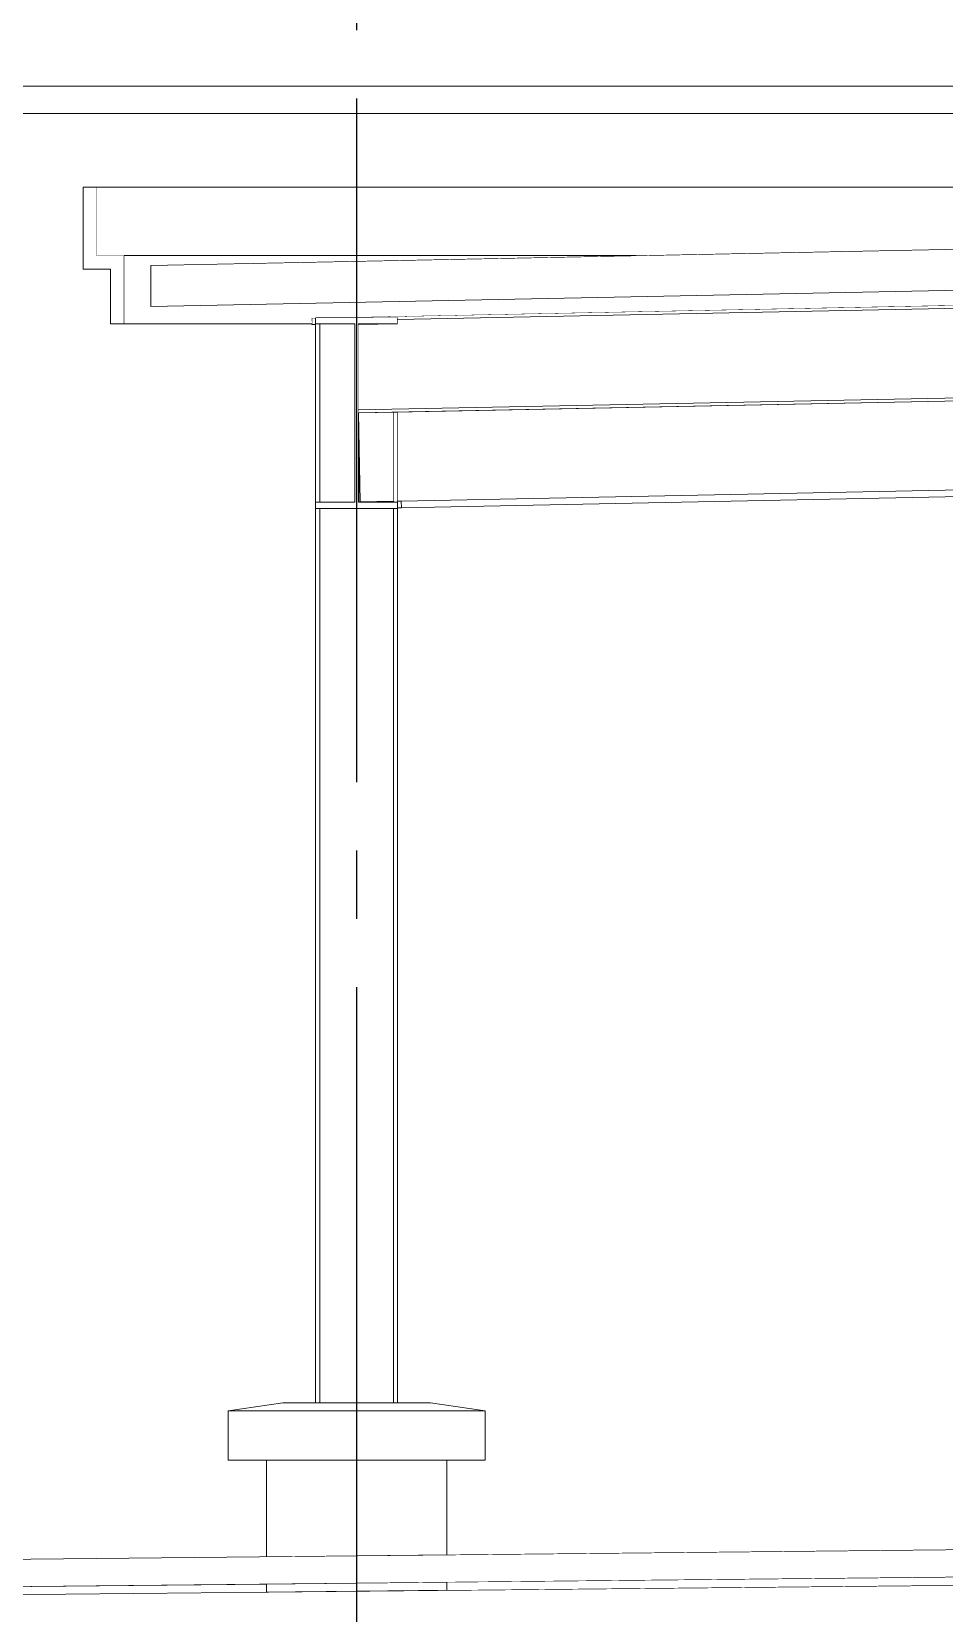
# Model space of a CAD drawing. Extents: x -3080 to 28500, y -1326 to 31609.
# Drawn here: x 781 to 1115, y 28177 to 28755 of the extents above; entities that cross this region are included whole.
import ezdxf
from ezdxf.xclip import XClip

# ---------------------------------------------------------------- set-up
doc = ezdxf.new("R2010")
doc.units = 0
doc.header["$LTSCALE"] = 100
doc.header["$XCLIPFRAME"] = 2
doc.linetypes.add('188K-SM-07-F10-MECH-CR PIPE-Y2257103$0$X-S-FAB_SL ALL$0$COL-CEN-LIN', pattern=[3.25, 2.5, -0.25, 0.25, -0.25])
doc.linetypes.add('188K-SM-07-F10-MECH-CR PIPE-Y2257103$0$X-S-FAB_SL ALL$0$Wipeout_Contour', pattern=[1, 0, -1])
for name, color, linetype in [('0-xref', 8, 'Continuous'), ('188K-SM-07-F10-MECH-CR PIPE-Y2257103$0$X-S-FAB_SL ALL$0$A-ROOF', 7, 'Continuous'), ('188K-SM-07-F10-MECH-CR PIPE-Y2257103$0$X-S-FAB_SL ALL$0$A-WALL-EX', 7, 'Continuous'), ('188K-SM-07-F10-MECH-CR PIPE-Y2257103$0$X-S-FAB_SL ALL$0$ASP_1', 1, 'Continuous'), ('188K-SM-07-F10-MECH-CR PIPE-Y2257103$0$X-S-FAB_SL ALL$0$CCL', 15, '188K-SM-07-F10-MECH-CR PIPE-Y2257103$0$X-S-FAB_SL ALL$0$COL-CEN-LIN'), ('188K-SM-07-F10-MECH-CR PIPE-Y2257103$0$X-S-FAB_SL ALL$0$Hattch', 7, 'Continuous'), ('188K-SM-07-F10-MECH-CR PIPE-Y2257103$0$X-S-FAB_SL ALL$0$S-BEAM', 7, 'Continuous'), ('188K-SM-07-F10-MECH-CR PIPE-Y2257103$0$X-S-FAB_SL ALL$0$S-COL', 7, 'Continuous'), ('188K-SM-07-F10-MECH-CR PIPE-Y2257103$0$X-S-FAB_SL ALL$0$S-SLAB', 7, 'Continuous'), ('188K-SM-07-F10-MECH-CR PIPE-Y2257103$0$X-S-FAB_SL ALL$0$S-SLAB-SHOW', 7, 'Continuous')]:
    doc.layers.add(name, color=color, linetype=linetype)

# ---------------------------------------------------------------- blocks, each defined once
blk = doc.blocks.new('188K-SM-07-F10-MECH-CR PIPE-Y2257103$0$X-S-FAB_SL ALL$0$剖面元素_212_3', base_point=(23061.26, -8263.06))
at = {"color": 254, "linetype": '188K-SM-07-F10-MECH-CR PIPE-Y2257103$0$X-S-FAB_SL ALL$0$Wipeout_Contour', "lineweight": 0, "ltscale": 493378.704867}
blk.add_wipeout([(23223.26, -6403.44), (23928.26, -6396.39), (23928.26, -6361.06), (23914.26, -6361.06), (23914.26, -6343.06), (23934.26, -6340.06), (23946.26, -6340.06), (23946.26, -6013.07), (23946.22, -6010.97), (23946.26, -6010.97), (23946.26, -5945.76), (23944.92, -5945.79), (23944.91, -5945.56), (23871.26, -5945.56), (23871.26, -5925.56), (23861.26, -5925.56), (23861.26, -5895.56), (24475.26, -5895.56), (24475.26, -5868.56), (23223.26, -5868.56)], dxfattribs=at).dxf.layer = '188K-SM-07-F10-MECH-CR PIPE-Y2257103$0$X-S-FAB_SL ALL$0$Hattch'
at = {"color": 254, "linetype": '188K-SM-07-F10-MECH-CR PIPE-Y2257103$0$X-S-FAB_SL ALL$0$Wipeout_Contour', "lineweight": 0, "ltscale": 97728.680466}
blk.add_wipeout([(23223.26, -6413.44), (23223.26, -6416.13), (23928.26, -6409.31), (23928.26, -6406.39)], dxfattribs=at).dxf.layer = '188K-SM-07-F10-MECH-CR PIPE-Y2257103$0$X-S-FAB_SL ALL$0$Hattch'
at = {"color": 254, "linetype": '188K-SM-07-F10-MECH-CR PIPE-Y2257103$0$X-S-FAB_SL ALL$0$Wipeout_Contour', "lineweight": 0, "ltscale": 224154.148248}
blk.add_wipeout([(23976.26, -6340.06), (23988.26, -6340.06), (24008.26, -6343.06), (24008.26, -6361.06), (23994.26, -6361.06), (23994.26, -6395.73), (24475.26, -6390.92), (24475.26, -6002.79), (23976.26, -6012.77)], dxfattribs=at).dxf.layer = '188K-SM-07-F10-MECH-CR PIPE-Y2257103$0$X-S-FAB_SL ALL$0$Hattch'
at = {"color": 254, "linetype": '188K-SM-07-F10-MECH-CR PIPE-Y2257103$0$X-S-FAB_SL ALL$0$Wipeout_Contour', "lineweight": 0, "ltscale": 100267.631017}
blk.add_wipeout([(23994.26, -6405.73), (23994.26, -6408.67), (24475.26, -6404.02), (24475.26, -6400.92)], dxfattribs=at).dxf.layer = '188K-SM-07-F10-MECH-CR PIPE-Y2257103$0$X-S-FAB_SL ALL$0$Hattch'
blk = doc.blocks.new('188K-SM-07-F10-MECH-CR PIPE-Y2257103$0$X-S-FAB_SL ALL$0$剖面元素_233_3', base_point=(23061.26, -8263.06))
at = {"color": 254, "linetype": '188K-SM-07-F10-MECH-CR PIPE-Y2257103$0$X-S-FAB_SL ALL$0$Wipeout_Contour', "lineweight": 0, "ltscale": 98727.725898}
blk.add_wipeout([(23947.76, -5945.47), (23946.26, -5945.47), (23946.26, -6010.67), (23947.76, -6010.67)], dxfattribs=at).dxf.layer = '188K-SM-07-F10-MECH-CR PIPE-Y2257103$0$X-S-FAB_SL ALL$0$Hattch'
at = {"color": 254, "linetype": '188K-SM-07-F10-MECH-CR PIPE-Y2257103$0$X-S-FAB_SL ALL$0$Wipeout_Contour', "lineweight": 0, "ltscale": 74104.734302}
blk.add_wipeout([(23974.76, -5945.5), (23976.26, -5945.47), (23974.76, -5945.47)], dxfattribs=at).dxf.layer = '188K-SM-07-F10-MECH-CR PIPE-Y2257103$0$X-S-FAB_SL ALL$0$Hattch'
at = {"color": 254, "linetype": '188K-SM-07-F10-MECH-CR PIPE-Y2257103$0$X-S-FAB_SL ALL$0$Wipeout_Contour', "lineweight": 0, "ltscale": 98853.93347}
blk.add_wipeout([(23976.26, -5977.77), (23974.76, -5977.8), (23974.76, -6010.67), (23976.26, -6010.67)], dxfattribs=at).dxf.layer = '188K-SM-07-F10-MECH-CR PIPE-Y2257103$0$X-S-FAB_SL ALL$0$Hattch'
at = {"layer": '188K-SM-07-F10-MECH-CR PIPE-Y2257103$0$X-S-FAB_SL ALL$0$S-COL', "color": 8, "lineweight": 0}
blk.add_line((23974.76, -5945.5), (23974.76, -5945.47), dxfattribs=at)
at = {"color": 254, "linetype": '188K-SM-07-F10-MECH-CR PIPE-Y2257103$0$X-S-FAB_SL ALL$0$Wipeout_Contour', "lineweight": 0, "ltscale": 98693.828222}
blk.add_wipeout([(23946.26, -5943.07), (23947.76, -5943.07), (23947.76, -5943.06), (23946.26, -5943.06)], dxfattribs=at).dxf.layer = '188K-SM-07-F10-MECH-CR PIPE-Y2257103$0$X-S-FAB_SL ALL$0$Hattch'
at = {"color": 254, "linetype": '188K-SM-07-F10-MECH-CR PIPE-Y2257103$0$X-S-FAB_SL ALL$0$Wipeout_Contour', "lineweight": 0, "ltscale": 99035.372803}
blk.add_wipeout([(23974.76, -6013.07), (23974.76, -6340.06), (23976.26, -6340.06), (23976.26, -6013.07)], dxfattribs=at).dxf.layer = '188K-SM-07-F10-MECH-CR PIPE-Y2257103$0$X-S-FAB_SL ALL$0$Hattch'
at = {"color": 254, "linetype": '188K-SM-07-F10-MECH-CR PIPE-Y2257103$0$X-S-FAB_SL ALL$0$Wipeout_Contour', "lineweight": 0, "ltscale": 98755.571878}
blk.add_wipeout([(23947.76, -6010.67), (23960.61, -6010.67), (23960.61, -5945.47), (23947.76, -5945.47)], dxfattribs=at).dxf.layer = '188K-SM-07-F10-MECH-CR PIPE-Y2257103$0$X-S-FAB_SL ALL$0$Hattch'
at = {"color": 254, "linetype": '188K-SM-07-F10-MECH-CR PIPE-Y2257103$0$X-S-FAB_SL ALL$0$Wipeout_Contour', "lineweight": 0, "ltscale": 98722.602551}
blk.add_wipeout([(23947.76, -5943.07), (23961.09, -5943.07), (23961.09, -5943.06), (23947.76, -5943.06)], dxfattribs=at).dxf.layer = '188K-SM-07-F10-MECH-CR PIPE-Y2257103$0$X-S-FAB_SL ALL$0$Hattch'
at = {"color": 254, "linetype": '188K-SM-07-F10-MECH-CR PIPE-Y2257103$0$X-S-FAB_SL ALL$0$Wipeout_Contour', "lineweight": 0, "ltscale": 74107.575622}
blk.add_wipeout([(23961.91, -6010.67), (23962.44, -6010.67), (23961.91, -5984.4)], dxfattribs=at).dxf.layer = '188K-SM-07-F10-MECH-CR PIPE-Y2257103$0$X-S-FAB_SL ALL$0$Hattch'
at = {"color": 254, "linetype": '188K-SM-07-F10-MECH-CR PIPE-Y2257103$0$X-S-FAB_SL ALL$0$Wipeout_Contour', "lineweight": 0, "ltscale": 98924.983363}
blk.add_wipeout([(23946.26, -6013.07), (23946.26, -6340.06), (23947.76, -6340.06), (23947.76, -6013.07)], dxfattribs=at).dxf.layer = '188K-SM-07-F10-MECH-CR PIPE-Y2257103$0$X-S-FAB_SL ALL$0$Hattch'
at = {"layer": '188K-SM-07-F10-MECH-CR PIPE-Y2257103$0$X-S-FAB_SL ALL$0$S-COL', "color": 8, "lineweight": 0}
for p, q in [((23946.26, -5943.06), (23947.76, -5943.06)), ((23947.76, -5943.06), (23961.09, -5943.06))]:
    blk.add_line(p, q, dxfattribs=at)
at = {"color": 254, "linetype": '188K-SM-07-F10-MECH-CR PIPE-Y2257103$0$X-S-FAB_SL ALL$0$Wipeout_Contour', "lineweight": 0, "ltscale": 98980.178217}
blk.add_wipeout([(23947.76, -6013.07), (23947.76, -6340.06), (23974.76, -6340.06), (23974.76, -6013.07)], dxfattribs=at).dxf.layer = '188K-SM-07-F10-MECH-CR PIPE-Y2257103$0$X-S-FAB_SL ALL$0$Hattch'
at = {"layer": '188K-SM-07-F10-MECH-CR PIPE-Y2257103$0$X-S-FAB_SL ALL$0$S-COL', "color": 8, "lineweight": 0}
for p, q in [((23946.26, -6010.67), (23946.26, -5945.47)), ((23947.76, -6010.67), (23947.76, -5945.47)), ((23974.76, -6010.67), (23974.76, -5977.8)), ((23976.26, -6010.67), (23976.26, -5977.77)), ((23946.26, -6340.06), (23946.26, -6013.07)), ((23947.76, -6340.06), (23947.76, -6013.07)), ((23974.76, -6340.06), (23974.76, -6013.07)), ((23976.26, -6340.06), (23976.26, -6013.07))]:
    blk.add_line(p, q, dxfattribs=at)
blk = doc.blocks.new('188K-SM-07-F10-MECH-CR PIPE-Y2257103$0$X-S-FAB_SL ALL$0$剖面元素_236_3', base_point=(23061.26, -8263.06))
at = {"color": 254, "linetype": '188K-SM-07-F10-MECH-CR PIPE-Y2257103$0$X-S-FAB_SL ALL$0$Wipeout_Contour', "lineweight": 0, "ltscale": 99155.724565}
blk.add_wipeout([(23914.26, -6343.06), (23914.26, -6361.06), (24008.26, -6361.06), (24008.26, -6343.06)], dxfattribs=at).dxf.layer = '188K-SM-07-F10-MECH-CR PIPE-Y2257103$0$X-S-FAB_SL ALL$0$Hattch'
at = {"color": 254, "linetype": '188K-SM-07-F10-MECH-CR PIPE-Y2257103$0$X-S-FAB_SL ALL$0$Wipeout_Contour', "lineweight": 0, "ltscale": 99212.795174}
blk.add_wipeout([(23928.26, -6406.39), (23928.26, -6409.31), (23994.26, -6408.67), (23994.26, -6405.73)], dxfattribs=at).dxf.layer = '188K-SM-07-F10-MECH-CR PIPE-Y2257103$0$X-S-FAB_SL ALL$0$Hattch'
at = {"layer": '188K-SM-07-F10-MECH-CR PIPE-Y2257103$0$X-S-FAB_SL ALL$0$S-COL', "color": 8, "lineweight": 0}
for p, q in [((23928.26, -6406.39), (23928.26, -6409.31)), ((23994.26, -6405.73), (23994.26, -6408.67))]:
    blk.add_line(p, q, dxfattribs=at)
at = {"color": 254, "linetype": '188K-SM-07-F10-MECH-CR PIPE-Y2257103$0$X-S-FAB_SL ALL$0$Wipeout_Contour', "lineweight": 0, "ltscale": 99144.96032}
blk.add_wipeout([(23934.26, -6340.06), (23914.26, -6343.06), (24008.26, -6343.06), (23988.26, -6340.06)], dxfattribs=at).dxf.layer = '188K-SM-07-F10-MECH-CR PIPE-Y2257103$0$X-S-FAB_SL ALL$0$Hattch'
at = {"color": 254, "linetype": '188K-SM-07-F10-MECH-CR PIPE-Y2257103$0$X-S-FAB_SL ALL$0$Wipeout_Contour', "lineweight": 0, "ltscale": 99182.945036}
blk.add_wipeout([(23994.26, -6361.06), (23928.26, -6361.06), (23928.26, -6396.39), (23994.26, -6395.73)], dxfattribs=at).dxf.layer = '188K-SM-07-F10-MECH-CR PIPE-Y2257103$0$X-S-FAB_SL ALL$0$Hattch'
at = {"layer": '188K-SM-07-F10-MECH-CR PIPE-Y2257103$0$X-S-FAB_SL ALL$0$S-COL', "color": 8, "lineweight": 0}
for p, q in [((23914.26, -6343.06), (23934.26, -6340.06)), ((23914.26, -6343.06), (23914.26, -6361.06)), ((24008.26, -6343.06), (23914.26, -6343.06)), ((23988.26, -6340.06), (23934.26, -6340.06)), ((23988.26, -6340.06), (24008.26, -6343.06)), ((24008.26, -6343.06), (24008.26, -6361.06)), ((24008.26, -6361.06), (23914.26, -6361.06)), ((23928.26, -6361.06), (23928.26, -6396.39)), ((23994.26, -6361.06), (23994.26, -6395.73))]:
    blk.add_line(p, q, dxfattribs=at)
blk = doc.blocks.new('188K-SM-07-F10-MECH-CR PIPE-Y2257103$0$X-S-FAB_SL ALL$0$剖面元素_417_3', base_point=(23061.26, -8263.06))
at = {"color": 254, "linetype": '188K-SM-07-F10-MECH-CR PIPE-Y2257103$0$X-S-FAB_SL ALL$0$Wipeout_Contour', "lineweight": 0, "ltscale": 98689.677823}
blk.add_wipeout([(23946.26, -5943.36), (23944.87, -5943.39), (23944.92, -5945.79), (23946.26, -5945.76)], dxfattribs=at).dxf.layer = '188K-SM-07-F10-MECH-CR PIPE-Y2257103$0$X-S-FAB_SL ALL$0$Hattch'
at = {"color": 254, "linetype": '188K-SM-07-F10-MECH-CR PIPE-Y2257103$0$X-S-FAB_SL ALL$0$Wipeout_Contour', "lineweight": 0, "ltscale": 98778.791597}
blk.add_wipeout([(23974.76, -5945.47), (23961.91, -5945.47), (23961.91, -5945.75), (23974.76, -5945.5)], dxfattribs=at).dxf.layer = '188K-SM-07-F10-MECH-CR PIPE-Y2257103$0$X-S-FAB_SL ALL$0$Hattch'
at = {"color": 254, "linetype": '188K-SM-07-F10-MECH-CR PIPE-Y2257103$0$X-S-FAB_SL ALL$0$Wipeout_Contour', "lineweight": 0, "ltscale": 172935.338159}
blk.add_wipeout([(23961.94, -5978.06), (23961.91, -5978.06), (23961.91, -5984.4), (23962.44, -6010.67), (23974.76, -6010.67), (23974.76, -6010.4), (23962.6, -6010.65)], dxfattribs=at).dxf.layer = '188K-SM-07-F10-MECH-CR PIPE-Y2257103$0$X-S-FAB_SL ALL$0$Hattch'
at = {"color": 254, "linetype": '188K-SM-07-F10-MECH-CR PIPE-Y2257103$0$X-S-FAB_SL ALL$0$Wipeout_Contour', "lineweight": 0, "ltscale": 74067.385858}
blk.add_wipeout([(23946.22, -6010.97), (23946.26, -6013.07), (23946.26, -6010.97)], dxfattribs=at).dxf.layer = '188K-SM-07-F10-MECH-CR PIPE-Y2257103$0$X-S-FAB_SL ALL$0$Hattch'
at = {"layer": '188K-SM-07-F10-MECH-CR PIPE-Y2257103$0$X-S-FAB_SL ALL$0$S-BEAM', "color": 8, "lineweight": 0}
for p, q in [((23946.26, -5943.36), (23944.87, -5943.39)), ((23944.87, -5943.39), (23944.92, -5945.79)), ((23944.92, -5945.79), (23946.26, -5945.76)), ((23946.26, -6010.97), (23946.22, -6010.97)), ((23946.22, -6010.97), (23946.26, -6013.07))]:
    blk.add_line(p, q, dxfattribs=at)
at = {"color": 254, "linetype": '188K-SM-07-F10-MECH-CR PIPE-Y2257103$0$X-S-FAB_SL ALL$0$Wipeout_Contour', "lineweight": 0, "ltscale": 99490.833898}
blk.add_wipeout([(23976.26, -5942.76), (23976.26, -5942.76), (24330.06, -5935.69), (24330.06, -5935.68)], dxfattribs=at).dxf.layer = '188K-SM-07-F10-MECH-CR PIPE-Y2257103$0$X-S-FAB_SL ALL$0$Hattch'
at = {"color": 254, "linetype": '188K-SM-07-F10-MECH-CR PIPE-Y2257103$0$X-S-FAB_SL ALL$0$Wipeout_Contour', "lineweight": 0, "ltscale": 98826.732618}
blk.add_wipeout([(23974.76, -5977.8), (23961.94, -5978.06), (23962.6, -6010.65), (23974.76, -6010.4)], dxfattribs=at).dxf.layer = '188K-SM-07-F10-MECH-CR PIPE-Y2257103$0$X-S-FAB_SL ALL$0$Hattch'
at = {"layer": '188K-SM-07-F10-MECH-CR PIPE-Y2257103$0$X-S-FAB_SL ALL$0$S-BEAM', "color": 8, "lineweight": 0}
for p, q in [((24330.06, -5935.68), (23976.26, -5942.76)), ((23976.26, -5942.76), (23961, -5943.06)), ((23962.6, -6010.65), (23961.94, -5978.06)), ((23962.44, -6010.67), (23961.91, -5984.4))]:
    blk.add_line(p, q, dxfattribs=at)
at = {"color": 254, "linetype": '188K-SM-07-F10-MECH-CR PIPE-Y2257103$0$X-S-FAB_SL ALL$0$Wipeout_Contour', "lineweight": 0, "ltscale": 98876.351864}
blk.add_wipeout([(23977.66, -6012.74), (23977.61, -6010.35), (23976.26, -6010.37), (23976.26, -6012.77)], dxfattribs=at).dxf.layer = '188K-SM-07-F10-MECH-CR PIPE-Y2257103$0$X-S-FAB_SL ALL$0$Hattch'
at = {"color": 254, "linetype": '188K-SM-07-F10-MECH-CR PIPE-Y2257103$0$X-S-FAB_SL ALL$0$Wipeout_Contour', "lineweight": 0, "ltscale": 100248.117908}
blk.add_wipeout([(24696.26, -5963.37), (23976.26, -5977.77), (23976.26, -6010.37), (24696.26, -5995.97)], dxfattribs=at).dxf.layer = '188K-SM-07-F10-MECH-CR PIPE-Y2257103$0$X-S-FAB_SL ALL$0$Hattch'
at = {"color": 254, "linetype": '188K-SM-07-F10-MECH-CR PIPE-Y2257103$0$X-S-FAB_SL ALL$0$Wipeout_Contour', "lineweight": 0, "ltscale": 125681.084697}
blk.add_wipeout([(24696.22, -5995.97), (23977.61, -6010.35), (23977.66, -6012.74), (24696.26, -5998.37), (24696.26, -5998.06)], dxfattribs=at).dxf.layer = '188K-SM-07-F10-MECH-CR PIPE-Y2257103$0$X-S-FAB_SL ALL$0$Hattch'
at = {"layer": '188K-SM-07-F10-MECH-CR PIPE-Y2257103$0$X-S-FAB_SL ALL$0$S-BEAM', "color": 8, "lineweight": 0}
for p, q in [((24696.22, -5995.97), (23977.61, -6010.35)), ((24696.26, -5998.37), (23977.66, -6012.74)), ((23974.76, -6010.4), (23962.6, -6010.65)), ((23977.61, -6010.35), (23976.26, -6010.37)), ((23976.26, -6012.77), (23977.66, -6012.74)), ((23977.66, -6012.74), (23977.61, -6010.35))]:
    blk.add_line(p, q, dxfattribs=at)
blk = doc.blocks.new('188K-SM-07-F10-MECH-CR PIPE-Y2257103$0$X-S-FAB_SL ALL$0$剖面元素_420_3', base_point=(23061.26, -8263.06))
at = {"layer": '188K-SM-07-F10-MECH-CR PIPE-Y2257103$0$X-S-FAB_SL ALL$0$S-BEAM', "color": 2, "lineweight": 0}
for p, q in [((23946.26, -5943.07), (23946.26, -5945.47)), ((23976.26, -5943.07), (23946.26, -5943.07)), ((23960.61, -5945.47), (23946.26, -5945.47)), ((23960.61, -5945.47), (23960.61, -6010.67)), ((23961.91, -5945.47), (23961.91, -6010.67)), ((23976.26, -5945.47), (23961.91, -5945.47)), ((23976.26, -5943.07), (23976.26, -5945.47)), ((23946.26, -6010.67), (23946.26, -6013.07)), ((23960.61, -6010.67), (23946.26, -6010.67)), ((23976.26, -6013.07), (23946.26, -6013.07)), ((23976.26, -6010.67), (23961.91, -6010.67)), ((23976.26, -6010.67), (23976.26, -6013.07))]:
    blk.add_line(p, q, dxfattribs=at)
blk = doc.blocks.new('188K-SM-07-F10-MECH-CR PIPE-Y2257103$0$X-S-FAB_SL ALL$0$剖面元素_425_3', base_point=(23061.26, -8263.06))
at = {"color": 254, "linetype": '188K-SM-07-F10-MECH-CR PIPE-Y2257103$0$X-S-FAB_SL ALL$0$Wipeout_Contour', "lineweight": 0, "ltscale": 100232.065969}
blk.add_wipeout([(24710.61, -5961.98), (23961.91, -5976.96), (23961.91, -5978.06), (24710.61, -5963.08)], dxfattribs=at).dxf.layer = '188K-SM-07-F10-MECH-CR PIPE-Y2257103$0$X-S-FAB_SL ALL$0$Hattch'
at = {"color": 254, "linetype": '188K-SM-07-F10-MECH-CR PIPE-Y2257103$0$X-S-FAB_SL ALL$0$Wipeout_Contour', "lineweight": 0, "ltscale": 400849.52091}
blk.add_wipeout([(23976.26, -5945.47), (23961.91, -5945.75), (23961.91, -5976.96), (24710.61, -5961.98), (24710.61, -5930.46), (24696.26, -5930.46), (24696.26, -5929.46), (24336.51, -5936.66), (24336.51, -5959.56), (24342.46, -5959.56), (24342.46, -5960.36), (24330.06, -5960.36), (24330.06, -5959.56), (24336.01, -5959.56), (24336.01, -5936.67), (23976.26, -5943.86)], dxfattribs=at).dxf.layer = '188K-SM-07-F10-MECH-CR PIPE-Y2257103$0$X-S-FAB_SL ALL$0$Hattch'
at = {"layer": '188K-SM-07-F10-MECH-CR PIPE-Y2257103$0$X-S-FAB_SL ALL$0$S-BEAM', "color": 8, "lineweight": 0}
for p, q in [((24710.61, -5961.98), (23961.91, -5976.96)), ((24710.61, -5963.08), (23961.91, -5978.06))]:
    blk.add_line(p, q, dxfattribs=at)
at = {"color": 254, "linetype": '188K-SM-07-F10-MECH-CR PIPE-Y2257103$0$X-S-FAB_SL ALL$0$Wipeout_Contour', "lineweight": 0, "ltscale": 174277.17297}
blk.add_wipeout([(23961.18, -5943.07), (23976.26, -5943.07), (23976.26, -5943.86), (24336.01, -5936.67), (24336.01, -5936.36), (24330.06, -5936.36), (24330.06, -5935.69)], dxfattribs=at).dxf.layer = '188K-SM-07-F10-MECH-CR PIPE-Y2257103$0$X-S-FAB_SL ALL$0$Hattch'
at = {"layer": '188K-SM-07-F10-MECH-CR PIPE-Y2257103$0$X-S-FAB_SL ALL$0$S-BEAM', "color": 8, "lineweight": 0}
for p, q in [((24330.06, -5935.69), (23961.18, -5943.07)), ((24336.01, -5936.67), (23976.26, -5943.86)), ((23976.26, -5945.47), (23961.91, -5945.75))]:
    blk.add_line(p, q, dxfattribs=at)
blk = doc.blocks.new('188K-SM-07-F10-MECH-CR PIPE-Y2257103$0$X-S-FAB_SL ALL$0$剖面元素_426_3', base_point=(23061.26, -8263.06))
at = {"layer": '188K-SM-07-F10-MECH-CR PIPE-Y2257103$0$X-S-FAB_SL ALL$0$S-SLAB', "color": 1, "lineweight": 0}
blk.add_line((24891.26, -6400), (23023.26, -6418.06), dxfattribs=at)
blk = doc.blocks.new('188K-SM-07-F10-MECH-CR PIPE-Y2257103$0$X-S-FAB_SL ALL$0$剖面元素_610_3', base_point=(23061.26, -8263.06))
at = {"layer": '188K-SM-07-F10-MECH-CR PIPE-Y2257103$0$X-S-FAB_SL ALL$0$A-WALL-EX', "color": 6, "lineweight": 0}
for p, q in [((23861.26, -5895.56), (23861.26, -5925.56)), ((23866.26, -5895.56), (23861.26, -5895.56)), ((23866.26, -5895.56), (23866.26, -5920.56)), ((23876.26, -5920.56), (23866.26, -5920.56)), ((23876.26, -5920.56), (23876.26, -5945.56)), ((23871.26, -5925.56), (23861.26, -5925.56)), ((23871.26, -5925.56), (23871.26, -5945.56)), ((23876.26, -5945.56), (23871.26, -5945.56))]:
    blk.add_line(p, q, dxfattribs=at)
blk = doc.blocks.new('188K-SM-07-F10-MECH-CR PIPE-Y2257103$0$X-S-FAB_SL ALL$0$剖面元素_612_3', base_point=(23061.26, -8263.06))
at = {"color": 254, "linetype": '188K-SM-07-F10-MECH-CR PIPE-Y2257103$0$X-S-FAB_SL ALL$0$Wipeout_Contour', "lineweight": 0, "ltscale": 175874.474158}
blk.add_wipeout([(24786.26, -5895.56), (23866.26, -5895.56), (23866.26, -5920.56), (24063.34, -5920.56), (24783.97, -5906.11), (24783.97, -5920.56), (24786.26, -5920.56)], dxfattribs=at).dxf.layer = '188K-SM-07-F10-MECH-CR PIPE-Y2257103$0$X-S-FAB_SL ALL$0$Hattch'
at = {"layer": '188K-SM-07-F10-MECH-CR PIPE-Y2257103$0$X-S-FAB_SL ALL$0$A-WALL-EX', "color": 8, "lineweight": 0}
blk.add_line((24786.26, -5895.56), (23866.26, -5895.56), dxfattribs=at)
at = {"color": 254, "linetype": '188K-SM-07-F10-MECH-CR PIPE-Y2257103$0$X-S-FAB_SL ALL$0$Wipeout_Contour', "lineweight": 0, "ltscale": 728692.584926}
blk.add_wipeout([(23876.26, -5945.56), (23944.91, -5945.56), (23944.87, -5943.39), (23946.26, -5943.36), (23946.26, -5943.06), (23961, -5943.06), (24330.06, -5935.68), (24330.06, -5935.56), (24336, -5935.56), (24696.26, -5928.36), (24696.26, -5928.06), (24711, -5928.06), (24726.26, -5927.76), (24726.31, -5930.16), (24726.26, -5930.16), (24726.26, -5930.46), (24711.91, -5930.46), (24711.91, -5943.06), (24724.76, -5943.06), (24726.26, -5943.06), (24726.26, -5945.56), (24786.26, -5945.56), (24786.26, -5920.56), (24783.97, -5920.56), (24783.97, -5921.11), (23886.07, -5939.12), (23886.07, -5924.12), (24063.34, -5920.56), (23876.26, -5920.56)], dxfattribs=at).dxf.layer = '188K-SM-07-F10-MECH-CR PIPE-Y2257103$0$X-S-FAB_SL ALL$0$Hattch'
at = {"layer": '188K-SM-07-F10-MECH-CR PIPE-Y2257103$0$X-S-FAB_SL ALL$0$A-WALL-EX', "color": 8, "lineweight": 0}
for p, q in [((24063.34, -5920.56), (23876.26, -5920.56)), ((23944.91, -5945.56), (23876.26, -5945.56))]:
    blk.add_line(p, q, dxfattribs=at)
blk = doc.blocks.new('188K-SM-07-F10-MECH-CR PIPE-Y2257103$0$X-S-FAB_SL ALL$0$剖面元素_613_3', base_point=(23061.26, -8263.06))
at = {"layer": '188K-SM-07-F10-MECH-CR PIPE-Y2257103$0$X-S-FAB_SL ALL$0$A-ROOF', "color": 2, "lineweight": 0}
for p, q in [((24783.97, -5906.11), (23886.07, -5924.12)), ((24783.97, -5921.11), (23886.07, -5939.12)), ((23886.07, -5924.12), (23886.07, -5939.12))]:
    blk.add_line(p, q, dxfattribs=at)
blk = doc.blocks.new('188K-SM-07-F10-MECH-CR PIPE-Y2257103$0$X-S-FAB_SL ALL$0$剖面元素_629_3', base_point=(23061.26, -8263.06))
at = {"layer": '188K-SM-07-F10-MECH-CR PIPE-Y2257103$0$X-S-FAB_SL ALL$0$S-SLAB-SHOW', "color": 1, "lineweight": 0}
for p, q in [((24791.26, -6387.76), (23171.26, -6403.96)), ((24791.26, -6397.76), (23063.26, -6415.04))]:
    blk.add_line(p, q, dxfattribs=at)
blk = doc.blocks.new('188K-SM-07-F10-MECH-CR PIPE-Y2257103$0$X-S-FAB_SL ALL$0$剖面元素_961_3', base_point=(23061.26, -8263.06))
at = {"color": 254, "linetype": '188K-SM-07-F10-MECH-CR PIPE-Y2257103$0$X-S-FAB_SL ALL$0$Wipeout_Contour', "lineweight": 0, "ltscale": 98239.9117}
blk.add_wipeout([(23206.26, -5858.56), (23206.26, -5868.56), (24492.26, -5868.56), (24492.26, -5858.56)], dxfattribs=at).dxf.layer = '188K-SM-07-F10-MECH-CR PIPE-Y2257103$0$X-S-FAB_SL ALL$0$Hattch'
at = {"layer": '188K-SM-07-F10-MECH-CR PIPE-Y2257103$0$X-S-FAB_SL ALL$0$A-ROOF', "color": 8, "lineweight": 0}
for p, q in [((23206.26, -5858.56), (24492.26, -5858.56)), ((23206.26, -5868.56), (24492.26, -5868.56))]:
    blk.add_line(p, q, dxfattribs=at)
blk = doc.blocks.new('188K-SM-07-F10-MECH-CR PIPE-Y2257103$0$X-S-FAB_SL ALL$0$A$C2e9ab586')
at = {"layer": '188K-SM-07-F10-MECH-CR PIPE-Y2257103$0$X-S-FAB_SL ALL$0$A-WALL-EX', "lineweight": 0}
blk.add_blockref('188K-SM-07-F10-MECH-CR PIPE-Y2257103$0$X-S-FAB_SL ALL$0$剖面元素_212_3', (-28106.39, 285), dxfattribs=at)
at = {"layer": '188K-SM-07-F10-MECH-CR PIPE-Y2257103$0$X-S-FAB_SL ALL$0$A-ROOF', "lineweight": 0}
blk.add_blockref('188K-SM-07-F10-MECH-CR PIPE-Y2257103$0$X-S-FAB_SL ALL$0$剖面元素_961_3', (-28106.39, 285), dxfattribs=at)
at = {"layer": '188K-SM-07-F10-MECH-CR PIPE-Y2257103$0$X-S-FAB_SL ALL$0$A-WALL-EX', "lineweight": 0}
blk.add_blockref('188K-SM-07-F10-MECH-CR PIPE-Y2257103$0$X-S-FAB_SL ALL$0$剖面元素_610_3', (-28106.39, 285), dxfattribs=at)
at = {"layer": '188K-SM-07-F10-MECH-CR PIPE-Y2257103$0$X-S-FAB_SL ALL$0$S-COL', "lineweight": 0}
blk.add_blockref('188K-SM-07-F10-MECH-CR PIPE-Y2257103$0$X-S-FAB_SL ALL$0$剖面元素_233_3', (-28106.39, 285), dxfattribs=at)
at = {"layer": '188K-SM-07-F10-MECH-CR PIPE-Y2257103$0$X-S-FAB_SL ALL$0$S-BEAM', "lineweight": 0}
blk.add_blockref('188K-SM-07-F10-MECH-CR PIPE-Y2257103$0$X-S-FAB_SL ALL$0$剖面元素_417_3', (-28106.39, 285), dxfattribs=at)
at = {"layer": '188K-SM-07-F10-MECH-CR PIPE-Y2257103$0$X-S-FAB_SL ALL$0$S-COL', "lineweight": 0}
blk.add_blockref('188K-SM-07-F10-MECH-CR PIPE-Y2257103$0$X-S-FAB_SL ALL$0$剖面元素_236_3', (-28106.39, 285), dxfattribs=at)
at = {"layer": '188K-SM-07-F10-MECH-CR PIPE-Y2257103$0$X-S-FAB_SL ALL$0$S-BEAM', "lineweight": 0}
blk.add_blockref('188K-SM-07-F10-MECH-CR PIPE-Y2257103$0$X-S-FAB_SL ALL$0$剖面元素_420_3', (-28106.39, 285), dxfattribs=at)
at = {"layer": '188K-SM-07-F10-MECH-CR PIPE-Y2257103$0$X-S-FAB_SL ALL$0$S-SLAB', "lineweight": 0}
blk.add_blockref('188K-SM-07-F10-MECH-CR PIPE-Y2257103$0$X-S-FAB_SL ALL$0$剖面元素_426_3', (-28106.39, 285), dxfattribs=at)
at = {"layer": '188K-SM-07-F10-MECH-CR PIPE-Y2257103$0$X-S-FAB_SL ALL$0$S-SLAB-SHOW', "lineweight": 0}
blk.add_blockref('188K-SM-07-F10-MECH-CR PIPE-Y2257103$0$X-S-FAB_SL ALL$0$剖面元素_629_3', (-28106.39, 285), dxfattribs=at)
at = {"layer": '188K-SM-07-F10-MECH-CR PIPE-Y2257103$0$X-S-FAB_SL ALL$0$S-BEAM', "lineweight": 0}
blk.add_blockref('188K-SM-07-F10-MECH-CR PIPE-Y2257103$0$X-S-FAB_SL ALL$0$剖面元素_425_3', (-28106.39, 285), dxfattribs=at)
at = {"layer": '188K-SM-07-F10-MECH-CR PIPE-Y2257103$0$X-S-FAB_SL ALL$0$A-WALL-EX', "lineweight": 0}
blk.add_blockref('188K-SM-07-F10-MECH-CR PIPE-Y2257103$0$X-S-FAB_SL ALL$0$剖面元素_612_3', (-28106.39, 285), dxfattribs=at)
at = {"layer": '188K-SM-07-F10-MECH-CR PIPE-Y2257103$0$X-S-FAB_SL ALL$0$A-ROOF', "lineweight": 0}
blk.add_blockref('188K-SM-07-F10-MECH-CR PIPE-Y2257103$0$X-S-FAB_SL ALL$0$剖面元素_613_3', (-28106.39, 285), dxfattribs=at)
blk = doc.blocks.new('188K-SM-07-F10-MECH-CR PIPE-Y2257103$0$X-S-FAB_SL ALL$0$A$Ceb448ab1')
at = {"layer": '188K-SM-07-F10-MECH-CR PIPE-Y2257103$0$X-S-FAB_SL ALL$0$CCL'}
blk.add_line((900, 3600), (900, 0), dxfattribs=at)
blk = doc.blocks.new('188K-SM-07-F10-MECH-CR PIPE-Y2257103$0$X-S-FAB_SL ALL')
at = {"layer": '188K-SM-07-F10-MECH-CR PIPE-Y2257103$0$X-S-FAB_SL ALL$0$ASP_1'}
blk.add_blockref('188K-SM-07-F10-MECH-CR PIPE-Y2257103$0$X-S-FAB_SL ALL$0$A$C2e9ab586', (23632.864, -73288.977), dxfattribs=at)
at = {"layer": '188K-SM-07-F10-MECH-CR PIPE-Y2257103$0$X-S-FAB_SL ALL$0$CCL'}
blk.add_blockref('188K-SM-07-F10-MECH-CR PIPE-Y2257103$0$X-S-FAB_SL ALL$0$A$Ceb448ab1', (-4473.521, -73553.977), dxfattribs=at)
blk = doc.blocks.new('188K-SM-07-F10-MECH-CR PIPE-Y2257103')
ref = blk.add_blockref('188K-SM-07-F10-MECH-CR PIPE-Y2257103$0$X-S-FAB_SL ALL', (4473.521, 99334.763))
XClip(ref).set_block_clipping_path([(-7553.4648570136, -75341.9369645483), (24026.2025623869, -67725.7696244382)])

msp = doc.modelspace()

# ---------------------------------------------------------------- block references
at = {"layer": '0-xref'}
msp.add_blockref('188K-SM-07-F10-MECH-CR PIPE-Y2257103', (0, 0), dxfattribs=at)

doc.saveas('drawing.dxf')
